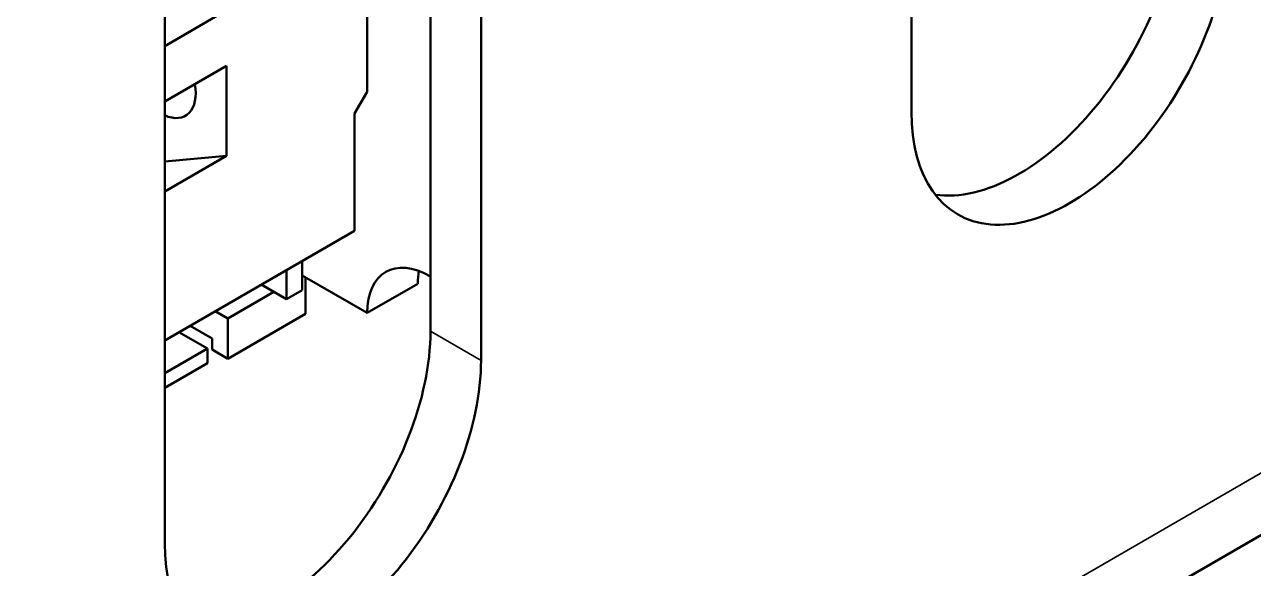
# Model space of a CAD drawing. Header units: millimetres. Extents: x 3100 to 5091, y 868 to 1900.
# Drawn here: x 4147.78 to 4175.24, y 1646.5 to 1658.64 of the extents above; entities that cross this region are included whole.
import ezdxf

# ---------------------------------------------------------------- set-up
doc = ezdxf.new("R2010")
doc.units = ezdxf.units.MM
doc.header["$LTSCALE"] = 1.8
doc.layers.add('외형선(ISO)', color=7, linetype='Continuous', lineweight=50)
doc.layers.add('좁은 외형선(ISO)', color=7, linetype='Continuous', lineweight=35)

msp = doc.modelspace()

# ---------------------------------------------------------------- linework, layer by layer
at = {"layer": '외형선(ISO)'}
for p, q in [((4167.6, 1656.694), (4167.6, 1685.271)), ((4156.852, 1651.795), (4156.852, 1680.372)), ((4157.983, 1679.719), (4157.983, 1651.141)), ((4150.912, 1647.059), (4150.912, 1675.636)), ((4213.844, 1669.432), (3996.762, 1544.1)), ((4155.437, 1660.212), (4155.437, 1657.143)), ((4150.912, 1658.163), (4152.541, 1659.104)), ((4150.912, 1656.922), (4152.291, 1657.718)), ((4152.291, 1655.71), (4152.291, 1657.718)), ((4155.155, 1656.653), (4155.437, 1657.143)), ((4155.155, 1654.04), (4155.155, 1656.653)), ((4152.291, 1655.71), (4150.912, 1654.914)), ((4152.291, 1655.71), (4150.912, 1655.587)), ((4150.912, 1651.591), (4155.155, 1654.04)), ((4153.988, 1652.713), (4153.988, 1653.366)), ((4153.634, 1652.509), (4153.634, 1653.162)), ((4153.069, 1652.836), (4153.634, 1652.509)), ((4153.988, 1653.04), (4155.437, 1652.203)), ((4154.059, 1652.182), (4154.059, 1652.999)), ((4155.437, 1652.203), (4156.569, 1652.856)), ((4152.326, 1652.08), (4153.351, 1652.672)), ((4153.634, 1652.509), (4153.988, 1652.713)), ((4152.043, 1652.244), (4152.326, 1652.08)), ((4152.326, 1651.182), (4154.059, 1652.182)), ((4152.326, 1652.08), (4152.326, 1651.182)), ((4151.23, 1651.774), (4151.867, 1651.407)), ((4151.973, 1651.631), (4151.478, 1651.917)), ((4151.973, 1651.386), (4151.973, 1651.631)), ((4151.867, 1651.407), (4150.912, 1650.856)), ((4151.867, 1651.08), (4151.867, 1651.407)), ((4152.326, 1651.182), (4151.973, 1651.386)), ((4151.867, 1651.08), (4150.912, 1650.529))]:
    msp.add_line(p, q, dxfattribs=at)
for centre, major_axis, start_param, end_param in [((4170.004, 1659.388), (-2.5, -4.33), 0.228251, 2.356194), ((4171.135, 1658.735), (-2.5, -4.33), 5.497787, 8.63938), ((4150.827, 1657.559), (0.55, -0.953), 5.607096, 7.283391), ((4156.852, 1651.386), (-1, 1.732), 5.497787, 7.068583), ((4157.983, 1652.04), (1, -1.732), 3.742857, 3.926991), ((4153.316, 1649.753), (-2.5, -4.33), 0.228251, 2.356194), ((4154.447, 1649.1), (-2.5, -4.33), 5.497787, 8.63938)]:
    msp.add_ellipse(centre, major_axis=major_axis, ratio=0.57735, start_param=start_param, end_param=end_param, dxfattribs=at)
at = {"layer": '좁은 외형선(ISO)'}
for p, q in [((4214.693, 1671.309), (3997.611, 1545.977)), ((4157.983, 1651.141), (4156.852, 1651.795))]:
    msp.add_line(p, q, dxfattribs=at)

doc.saveas('drawing.dxf')
